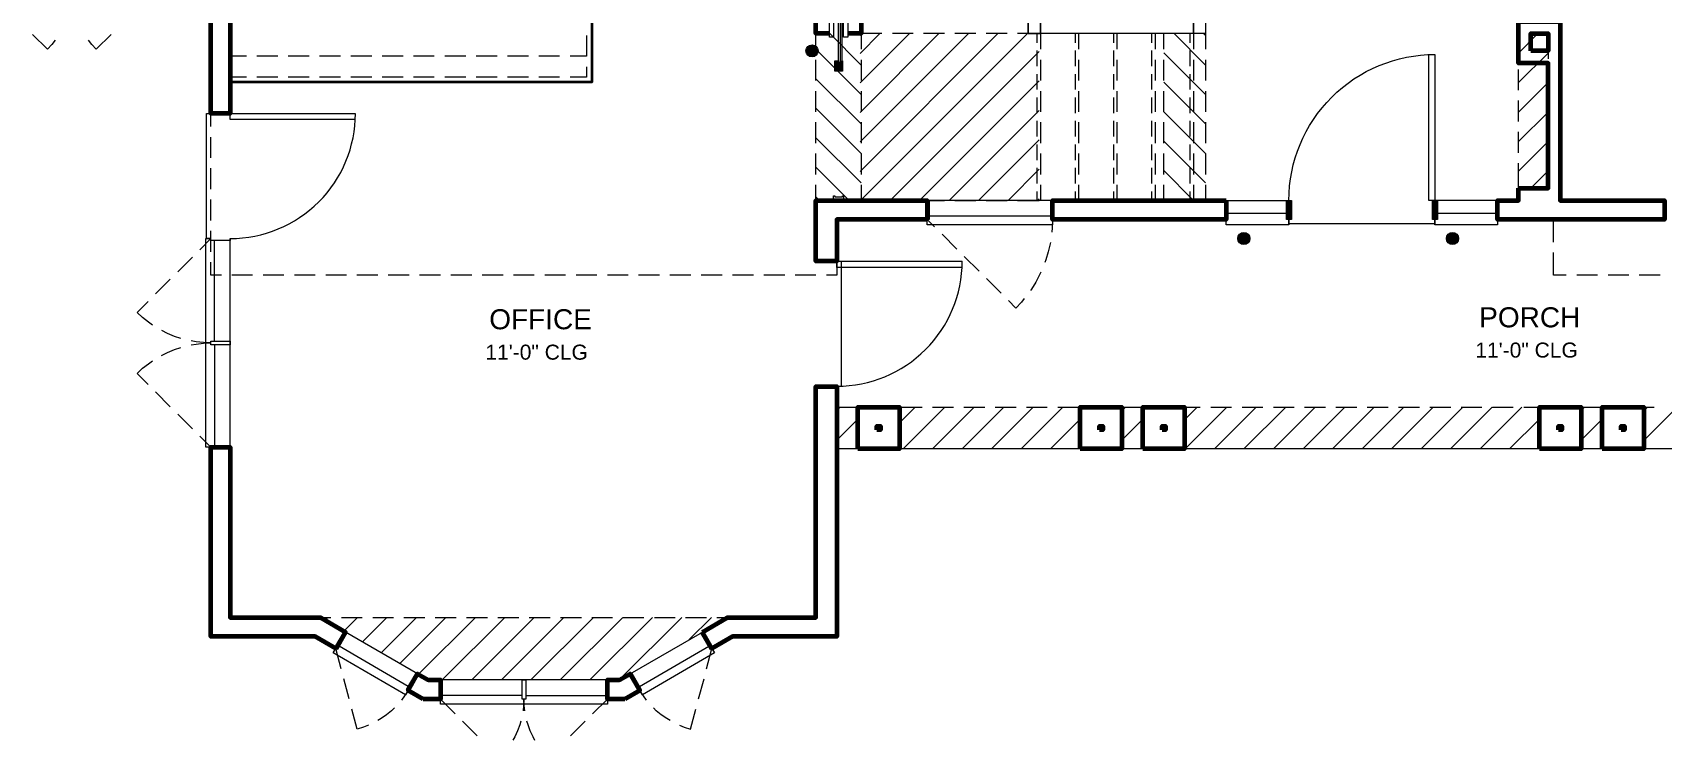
# Model space of a CAD drawing. Extents: x 6 to 1186, y -84 to 3560.
# Drawn here: x 221.8 to 690.5, y 1512.8 to 1716.5 of the extents above; entities that cross this region are included whole.
import ezdxf

# ---------------------------------------------------------------- set-up
doc = ezdxf.new("R2010")
doc.units = 0
doc.header["$LTSCALE"] = 24
doc.header["$MEASUREMENT"] = 0
for name, color, linetype in [('GEC_BKGD', 8, 'Continuous'), ('PDF_0', 8, 'Continuous'), ('PDF_00-FP-A-1$A-ANNO-DRWDW-ID', 8, 'Continuous'), ('PDF_00-FP-A-1$A-DRWDW', 8, 'Continuous'), ('PDF_00-FP-A-1$A-DRWDW-MINR', 8, 'Continuous'), ('PDF_00-FP-A-1$A-DRWDW-SWING', 8, 'Continuous'), ('PDF_00-FP-A-1$A-FLR-OVHD', 8, 'Continuous'), ('PDF_00-FP-A-1$A-FND', 8, 'Continuous'), ('PDF_00-FP-A-1$A-MLWK', 8, 'Continuous'), ('PDF_00-FP-A-1$A-MLWK-ABV', 8, 'Continuous'), ('PDF_00-FP-A-1$A-MLWK-HIDN', 8, 'Continuous'), ('PDF_00-FP-A-1$A-SOFFIT', 8, 'Continuous'), ('PDF_00-FP-A-1$A-SOFFIT-PATT', 8, 'Continuous'), ('PDF_00-FP-A-1$A-STR-NOSG-ABV', 8, 'Continuous'), ('PDF_00-FP-A-1$A-STR-RISR-ABV', 8, 'Continuous'), ('PDF_00-FP-A-1$A-WALL', 8, 'Continuous'), ('PDF_Text', 8, 'Continuous')]:
    doc.layers.add(name, color=color, linetype=linetype)
doc.styles.add('PDF Arial', font='arial.ttf')

# ---------------------------------------------------------------- blocks, each defined once
blk = doc.blocks.new('210311_BorsteinRes_CDProgress - Copy')
at = {"layer": 'PDF_0', "transparency": 33554559}
for points in [[(12.5642, 8.2), (12.6367, 8.2), (12.565, 8.2033)], [(12.565, 8.2033), (12.6358, 8.2033), (12.5658, 8.2067)], [(12.565, 8.2033), (12.6367, 8.2), (12.6358, 8.2033)], [(12.5658, 8.2067), (12.6358, 8.2067), (12.5667, 8.21)], [(12.5658, 8.2067), (12.6358, 8.2033), (12.6358, 8.2067)], [(12.5667, 8.21), (12.6342, 8.21), (12.5683, 8.2133)], [(12.5667, 8.21), (12.6358, 8.2067), (12.6342, 8.21)], [(12.5683, 8.2133), (12.6333, 8.2133), (12.57, 8.2158)], [(12.5683, 8.2133), (12.6342, 8.21), (12.6333, 8.2133)], [(12.57, 8.2158), (12.6308, 8.2158), (12.5725, 8.2192)], [(12.57, 8.2158), (12.6333, 8.2133), (12.6308, 8.2158)], [(12.5725, 8.2192), (12.6292, 8.2192), (12.5742, 8.2217)], [(12.5725, 8.2192), (12.6308, 8.2158), (12.6292, 8.2192)], [(12.5742, 8.2217), (12.6267, 8.2217), (12.5767, 8.2242)], [(12.5742, 8.2217), (12.6292, 8.2192), (12.6267, 8.2217)], [(12.5767, 8.2242), (12.6242, 8.2242), (12.5792, 8.2258)], [(12.5767, 8.2242), (12.6267, 8.2217), (12.6242, 8.2242)], [(12.5792, 8.2258), (12.6217, 8.2258), (12.5825, 8.2283)], [(12.5792, 8.2258), (12.6242, 8.2242), (12.6217, 8.2258)], [(12.5825, 8.2283), (12.6192, 8.2283), (12.585, 8.2292)], [(12.5825, 8.2283), (12.6217, 8.2258), (12.6192, 8.2283)], [(12.585, 8.2292), (12.615, 8.2292), (12.5892, 8.2308)], [(12.585, 8.2292), (12.6192, 8.2283), (12.615, 8.2292)], [(12.5892, 8.2308), (12.6125, 8.2308), (12.5917, 8.2317)], [(12.5892, 8.2308), (12.615, 8.2292), (12.6125, 8.2308)], [(12.5917, 8.2317), (12.6083, 8.2317), (12.5967, 8.2325)], [(12.5917, 8.2317), (12.6125, 8.2308), (12.6083, 8.2317)], [(12.6083, 8.2317), (12.6058, 8.2325), (12.5967, 8.2325)], [(12.5642, 8.1967), (12.6367, 8.1967), (12.5642, 8.2)], [(12.5642, 8.2), (12.6367, 8.1967), (12.6367, 8.2)], [(12.5642, 8.1933), (12.6367, 8.1933), (12.5642, 8.1967)], [(12.5642, 8.1967), (12.6367, 8.1933), (12.6367, 8.1967)], [(12.565, 8.1892), (12.6358, 8.1892), (12.5642, 8.1933)], [(12.5642, 8.1933), (12.6358, 8.1892), (12.6367, 8.1933)], [(12.5658, 8.1858), (12.6358, 8.1858), (12.565, 8.1892)], [(12.565, 8.1892), (12.6358, 8.1858), (12.6358, 8.1892)], [(12.5667, 8.1825), (12.6342, 8.1825), (12.5658, 8.1858)], [(12.5658, 8.1858), (12.6342, 8.1825), (12.6358, 8.1858)], [(12.5683, 8.18), (12.6333, 8.18), (12.5667, 8.1825)], [(12.5667, 8.1825), (12.6333, 8.18), (12.6342, 8.1825)], [(12.57, 8.1767), (12.6308, 8.1767), (12.5683, 8.18)], [(12.5683, 8.18), (12.6308, 8.1767), (12.6333, 8.18)], [(12.5725, 8.1742), (12.6292, 8.1742), (12.57, 8.1767)], [(12.57, 8.1767), (12.6292, 8.1742), (12.6308, 8.1767)], [(12.5742, 8.1708), (12.6267, 8.1708), (12.5725, 8.1742)], [(12.5725, 8.1742), (12.6267, 8.1708), (12.6292, 8.1742)], [(12.5767, 8.1692), (12.6242, 8.1692), (12.5742, 8.1708)], [(12.5742, 8.1708), (12.6242, 8.1692), (12.6267, 8.1708)], [(12.5792, 8.1667), (12.6217, 8.1667), (12.5767, 8.1692)], [(12.5767, 8.1692), (12.6217, 8.1667), (12.6242, 8.1692)], [(12.5825, 8.165), (12.6192, 8.165), (12.5792, 8.1667)], [(12.5792, 8.1667), (12.6192, 8.165), (12.6217, 8.1667)], [(12.585, 8.1633), (12.615, 8.1633), (12.5825, 8.165)], [(12.5825, 8.165), (12.615, 8.1633), (12.6192, 8.165)], [(12.5892, 8.1617), (12.6125, 8.1617), (12.585, 8.1633)], [(12.585, 8.1633), (12.6125, 8.1617), (12.615, 8.1633)], [(12.5917, 8.1608), (12.6083, 8.1608), (12.5892, 8.1617)], [(12.5892, 8.1617), (12.6083, 8.1608), (12.6125, 8.1617)], [(12.5967, 8.16), (12.6058, 8.16), (12.5917, 8.1608)], [(12.5917, 8.1608), (12.6058, 8.16), (12.6083, 8.1608)]]:
    blk.add_hatch(color=256, dxfattribs=at).paths.add_polyline_path(points)
at = {"layer": 'PDF_00-FP-A-1$A-ANNO-DRWDW-ID', "transparency": 33554559}
for points in [[(15.2242, 7.075), (15.1525, 7.0783), (15.1517, 7.075)], [(15.2242, 7.075), (15.1517, 7.075), (15.2242, 7.0717)], [(15.2242, 7.0717), (15.1517, 7.075), (15.1517, 7.0717)], [(15.2242, 7.0717), (15.1517, 7.0717), (15.2242, 7.0683)], [(15.2242, 7.0683), (15.1517, 7.0717), (15.1517, 7.0683)], [(15.2242, 7.0683), (15.1517, 7.0683), (15.2233, 7.0642)], [(15.2233, 7.0642), (15.1517, 7.0683), (15.1525, 7.0642)], [(15.2225, 7.0817), (15.1542, 7.085), (15.1525, 7.0817)], [(15.2225, 7.0817), (15.1525, 7.0817), (15.2233, 7.0783)], [(15.2233, 7.0783), (15.1525, 7.0817), (15.1525, 7.0783)], [(15.2233, 7.0783), (15.1525, 7.0783), (15.2242, 7.075)], [(15.2233, 7.0642), (15.1525, 7.0642), (15.2225, 7.0608)], [(15.2225, 7.0608), (15.1525, 7.0642), (15.1525, 7.0608)], [(15.2225, 7.0608), (15.1525, 7.0608), (15.2217, 7.0575)], [(15.2217, 7.0575), (15.1525, 7.0608), (15.1542, 7.0575)], [(15.2217, 7.085), (15.1558, 7.0883), (15.1542, 7.085)], [(15.2217, 7.085), (15.1542, 7.085), (15.2225, 7.0817)], [(15.2217, 7.0575), (15.1542, 7.0575), (15.22, 7.055)], [(15.22, 7.055), (15.1542, 7.0575), (15.1558, 7.055)], [(15.22, 7.0883), (15.1575, 7.0908), (15.1558, 7.0883)], [(15.22, 7.0883), (15.1558, 7.0883), (15.2217, 7.085)], [(15.22, 7.055), (15.1558, 7.055), (15.2183, 7.0517)], [(15.2183, 7.0517), (15.1558, 7.055), (15.1575, 7.0517)], [(15.2183, 7.0908), (15.1592, 7.0942), (15.1575, 7.0908)], [(15.2183, 7.0908), (15.1575, 7.0908), (15.22, 7.0883)], [(15.2183, 7.0517), (15.1575, 7.0517), (15.2167, 7.0492)], [(15.2167, 7.0492), (15.1575, 7.0517), (15.1592, 7.0492)], [(15.2167, 7.0942), (15.1617, 7.0967), (15.1592, 7.0942)], [(15.2167, 7.0942), (15.1592, 7.0942), (15.2183, 7.0908)], [(15.2167, 7.0492), (15.1592, 7.0492), (15.2142, 7.0467)], [(15.2142, 7.0467), (15.1592, 7.0492), (15.1617, 7.0467)], [(15.2142, 7.0967), (15.1642, 7.0992), (15.1617, 7.0967)], [(15.2142, 7.0967), (15.1617, 7.0967), (15.2167, 7.0942)], [(15.2142, 7.0467), (15.1617, 7.0467), (15.2117, 7.0442)], [(15.2117, 7.0442), (15.1617, 7.0467), (15.1642, 7.0442)], [(15.2117, 7.0992), (15.1667, 7.1008), (15.1642, 7.0992)], [(15.2117, 7.0992), (15.1642, 7.0992), (15.2142, 7.0967)], [(15.2117, 7.0442), (15.1642, 7.0442), (15.2092, 7.0417)], [(15.2092, 7.0417), (15.1642, 7.0442), (15.1667, 7.0417)], [(15.2092, 7.1008), (15.17, 7.1033), (15.1667, 7.1008)], [(15.2092, 7.1008), (15.1667, 7.1008), (15.2117, 7.0992)], [(15.2092, 7.0417), (15.1667, 7.0417), (15.2058, 7.04)], [(15.2058, 7.04), (15.1667, 7.0417), (15.17, 7.04)], [(15.2058, 7.1033), (15.1733, 7.1042), (15.17, 7.1033)], [(15.2058, 7.1033), (15.17, 7.1033), (15.2092, 7.1008)], [(15.2058, 7.04), (15.17, 7.04), (15.2033, 7.0383)], [(15.2033, 7.0383), (15.17, 7.04), (15.1733, 7.0383)], [(15.2033, 7.1042), (15.1758, 7.1058), (15.1733, 7.1042)], [(15.2033, 7.1042), (15.1733, 7.1042), (15.2058, 7.1033)], [(15.2033, 7.0383), (15.1733, 7.0383), (15.1992, 7.0367)], [(15.1992, 7.0367), (15.1733, 7.0383), (15.1758, 7.0367)], [(15.1992, 7.1058), (15.18, 7.1067), (15.1758, 7.1058)], [(15.1992, 7.1058), (15.1758, 7.1058), (15.2033, 7.1042)], [(15.1992, 7.0367), (15.1758, 7.0367), (15.1967, 7.0358)], [(15.1967, 7.0358), (15.1758, 7.0367), (15.18, 7.0358)], [(15.1967, 7.1067), (15.1825, 7.1075), (15.18, 7.1067)], [(15.1967, 7.1067), (15.18, 7.1067), (15.1992, 7.1058)], [(15.18, 7.0358), (15.1825, 7.035), (15.1917, 7.035)], [(15.1967, 7.0358), (15.18, 7.0358), (15.1917, 7.035)], [(15.1917, 7.1075), (15.1825, 7.1075), (15.1967, 7.1067)], [(16.4742, 7.075), (16.4025, 7.0783), (16.4017, 7.075)], [(16.4742, 7.075), (16.4017, 7.075), (16.4742, 7.0717)], [(16.4742, 7.0717), (16.4017, 7.075), (16.4017, 7.0717)], [(16.4742, 7.0717), (16.4017, 7.0717), (16.4742, 7.0683)], [(16.4742, 7.0683), (16.4017, 7.0717), (16.4017, 7.0683)], [(16.4742, 7.0683), (16.4017, 7.0683), (16.4733, 7.0642)], [(16.4733, 7.0642), (16.4017, 7.0683), (16.4025, 7.0642)], [(16.4733, 7.0783), (16.4033, 7.0817), (16.4025, 7.0783)], [(16.4733, 7.0783), (16.4025, 7.0783), (16.4742, 7.075)], [(16.4733, 7.0642), (16.4025, 7.0642), (16.4725, 7.0608)], [(16.4725, 7.0608), (16.4025, 7.0642), (16.4033, 7.0608)], [(16.4725, 7.0817), (16.4042, 7.085), (16.4033, 7.0817)], [(16.4725, 7.0817), (16.4033, 7.0817), (16.4733, 7.0783)], [(16.4725, 7.0608), (16.4033, 7.0608), (16.4717, 7.0575)], [(16.4717, 7.0575), (16.4033, 7.0608), (16.4042, 7.0575)], [(16.4717, 7.085), (16.4058, 7.0883), (16.4042, 7.085)], [(16.4717, 7.085), (16.4042, 7.085), (16.4725, 7.0817)], [(16.4717, 7.0575), (16.4042, 7.0575), (16.47, 7.055)], [(16.47, 7.055), (16.4042, 7.0575), (16.4058, 7.055)], [(16.47, 7.0883), (16.4075, 7.0908), (16.4058, 7.0883)], [(16.47, 7.0883), (16.4058, 7.0883), (16.4717, 7.085)], [(16.47, 7.055), (16.4058, 7.055), (16.4683, 7.0517)], [(16.4683, 7.0517), (16.4058, 7.055), (16.4075, 7.0517)], [(16.4683, 7.0908), (16.4092, 7.0942), (16.4075, 7.0908)], [(16.4683, 7.0908), (16.4075, 7.0908), (16.47, 7.0883)], [(16.4683, 7.0517), (16.4075, 7.0517), (16.4667, 7.0492)], [(16.4667, 7.0492), (16.4075, 7.0517), (16.4092, 7.0492)], [(16.4667, 7.0942), (16.4117, 7.0967), (16.4092, 7.0942)], [(16.4667, 7.0942), (16.4092, 7.0942), (16.4683, 7.0908)], [(16.4667, 7.0492), (16.4092, 7.0492), (16.4642, 7.0467)], [(16.4642, 7.0467), (16.4092, 7.0492), (16.4117, 7.0467)], [(16.4642, 7.0967), (16.4142, 7.0992), (16.4117, 7.0967)], [(16.4642, 7.0967), (16.4117, 7.0967), (16.4667, 7.0942)], [(16.4642, 7.0467), (16.4117, 7.0467), (16.4617, 7.0442)], [(16.4617, 7.0442), (16.4117, 7.0467), (16.4142, 7.0442)], [(16.4617, 7.0992), (16.4167, 7.1008), (16.4142, 7.0992)], [(16.4617, 7.0992), (16.4142, 7.0992), (16.4642, 7.0967)], [(16.4617, 7.0442), (16.4142, 7.0442), (16.4592, 7.0417)], [(16.4592, 7.0417), (16.4142, 7.0442), (16.4167, 7.0417)], [(16.4592, 7.1008), (16.42, 7.1033), (16.4167, 7.1008)], [(16.4592, 7.1008), (16.4167, 7.1008), (16.4617, 7.0992)], [(16.4592, 7.0417), (16.4167, 7.0417), (16.4558, 7.04)], [(16.4558, 7.04), (16.4167, 7.0417), (16.42, 7.04)], [(16.4558, 7.1033), (16.4233, 7.1042), (16.42, 7.1033)], [(16.4558, 7.1033), (16.42, 7.1033), (16.4592, 7.1008)], [(16.4558, 7.04), (16.42, 7.04), (16.4533, 7.0383)], [(16.4533, 7.0383), (16.42, 7.04), (16.4233, 7.0383)], [(16.4533, 7.1042), (16.4258, 7.1058), (16.4233, 7.1042)], [(16.4533, 7.1042), (16.4233, 7.1042), (16.4558, 7.1033)], [(16.4533, 7.0383), (16.4233, 7.0383), (16.4492, 7.0367)], [(16.4492, 7.0367), (16.4233, 7.0383), (16.4258, 7.0367)], [(16.4492, 7.1058), (16.43, 7.1067), (16.4258, 7.1058)], [(16.4492, 7.1058), (16.4258, 7.1058), (16.4533, 7.1042)], [(16.4492, 7.0367), (16.4258, 7.0367), (16.4467, 7.0358)], [(16.4467, 7.0358), (16.4258, 7.0367), (16.43, 7.0358)], [(16.4467, 7.1067), (16.4325, 7.1075), (16.43, 7.1067)], [(16.4467, 7.1067), (16.43, 7.1067), (16.4492, 7.1058)], [(16.43, 7.0358), (16.4325, 7.035), (16.4417, 7.035)], [(16.4467, 7.0358), (16.43, 7.0358), (16.4417, 7.035)], [(16.4417, 7.1075), (16.4325, 7.1075), (16.4467, 7.1067)]]:
    blk.add_hatch(color=256, dxfattribs=at).paths.add_polyline_path(points)
at = {"layer": 'PDF_00-FP-A-1$A-DRWDW', "true_color": 0xffffff, "transparency": 33554559}
for points in [[(15.4742, 7.3008), (15.4433, 7.3008), (15.4433, 7.1858)], [(15.4742, 7.3008), (15.4433, 7.1858), (15.4742, 7.1858)], [(16.3492, 7.3008), (16.3183, 7.3008), (16.3492, 7.1858)], [(16.3492, 7.1858), (16.3183, 7.3008), (16.3183, 7.1858)]]:
    blk.add_hatch(color=7, dxfattribs=at).paths.add_polyline_path(points)
at = {"layer": 'PDF_00-FP-A-1$A-DRWDW-MINR', "true_color": 0x989898, "transparency": 33554559}
for points in [[(12.76, 8.1375), (12.7375, 8.1375), (12.76, 8.125)], [(12.76, 8.125), (12.7375, 8.1375), (12.7375, 8.125)], [(12.7842, 8.125), (12.7375, 8.125), (12.7842, 8.0767)], [(12.7842, 8.0767), (12.7375, 8.125), (12.7375, 8.0767)], [(12.7842, 8.1375), (12.7808, 8.1375), (12.7842, 8.125)], [(12.7842, 8.125), (12.7808, 8.1375), (12.7808, 8.125)]]:
    blk.add_hatch(color=252, dxfattribs=at).paths.add_polyline_path(points)
at = {"layer": 'PDF_0', "lineweight": 18}
for points in [[(13.9692, 8.3733), (13.9692, 8.3008), (13.8958, 8.3008), (13.8958, 8.3733)], [(14.8858, 8.3733), (14.8858, 8.3008), (13.9692, 8.3008), (13.9692, 8.3733), (13.8958, 8.3733), (13.8958, 8.3008), (13.9692, 8.3008), (13.9692, 8.3733)], [(14.9583, 8.3733), (14.9583, 8.3008), (14.8858, 8.3008), (14.8858, 8.3733)]]:
    blk.add_lwpolyline(points, close=True, dxfattribs=at)
at = {"layer": 'PDF_0', "lineweight": 9}
blk.add_circle((12.6012, 8.1971), 0.0362, dxfattribs=at)
at = {"layer": 'PDF_00-FP-A-1$A-ANNO-DRWDW-ID', "lineweight": 9}
for centre in [(15.1879, 7.0721), (16.4379, 7.0721)]:
    blk.add_circle(centre, 0.0363, dxfattribs=at)
at = {"layer": 'PDF_00-FP-A-1$A-DRWDW', "lineweight": 18}
for points in [[(12.76, 8.1375), (12.76, 8.125), (12.7808, 8.125), (12.7808, 8.1375), (12.7842, 8.1375), (12.7842, 8.0767), (12.7375, 8.0767), (12.7375, 8.1375)], [(15.4742, 7.3008), (15.4742, 7.1858), (15.4433, 7.1858), (15.4433, 7.3008)], [(16.3492, 7.3008), (16.3492, 7.1858), (16.3183, 7.1858), (16.3183, 7.3008)]]:
    blk.add_lwpolyline(points, close=True, dxfattribs=at)
for points in [[(15.0833, 7.3008), (15.4583, 7.3013, -0.199046), (15.7147, 7.9197, -0.198778), (16.3333, 8.1758), (16.3333, 7.3008), (16.2975, 7.3008), (16.2975, 8.1742)], [(9.1154, 7.0725, 0.198756), (9.646, 7.292, 0.199068), (9.8658, 7.8221)], [(12.7504, 6.1867, 0.198756), (13.281, 6.4062, 0.199068), (13.5008, 6.9363)]]:
    blk.add_lwpolyline(points, format="xyb", dxfattribs=at)
for points in [[(9, 5.8217), (8.9692, 5.8217), (8.9692, 6.4467), (8.9692, 7.0717), (9, 7.0717), (8.9742, 7.0717), (8.9742, 7.8217), (9, 7.8217)], [(9.8633, 7.785), (9.115, 7.785), (9.115, 7.8217), (9.865, 7.8217)], [(14.0417, 7.3008), (13.2917, 7.3008)], [(16.7083, 7.3008), (16.3333, 7.3008)], [(14.0417, 7.1858), (14.0417, 7.155), (13.2917, 7.155), (13.2917, 7.1858)], [(16.7083, 7.1858), (16.7083, 7.155), (16.3333, 7.155), (16.3333, 7.1858), (16.3333, 7.16), (15.4583, 7.16), (15.4583, 7.1858), (15.4583, 7.155), (15.0833, 7.155), (15.0833, 7.1858)], [(9.115, 5.8217), (9.115, 7.0717)], [(13.4992, 6.8992), (12.75, 6.8992), (12.75, 6.9358), (13.5, 6.9358)], [(12.75, 6.9358), (12.7767, 6.9358), (12.7767, 6.1858), (12.75, 6.1858)], [(10.2383, 4.4625), (9.8058, 4.7133)], [(11.5117, 4.4625), (11.9442, 4.7133)], [(10.1808, 4.3633), (10.165, 4.3367), (9.7325, 4.5875), (9.7483, 4.6142)], [(12.0017, 4.6142), (12.0175, 4.5875), (11.585, 4.3367), (11.5692, 4.3633)], [(11.375, 4.4258), (10.375, 4.4258)], [(11.375, 4.3108), (11.375, 4.28), (10.875, 4.28), (10.375, 4.28), (10.375, 4.3108)]]:
    blk.add_lwpolyline(points, dxfattribs=at)
at = {"layer": 'PDF_00-FP-A-1$A-DRWDW-MINR', "lineweight": 9}
for points in [[(12.7308, 9.3425), (12.7308, 8.2792), (12.705, 8.2792), (12.705, 8.3008)], [(12.8167, 8.3008), (12.8167, 8.2792), (12.7908, 8.2792), (12.7908, 9.3425)], [(12.77, 9.0475), (12.77, 8.125)], [(13.2917, 7.3008), (13.3025, 7.3008), (13.3025, 7.1858), (13.2917, 7.1858)], [(14.0417, 7.1858), (14.0317, 7.1858), (14.0317, 7.3008), (14.0417, 7.3008)], [(14.0317, 7.2067), (13.3025, 7.2067)], [(15.4583, 7.2225), (15.0833, 7.2225)], [(16.7083, 7.2225), (16.3333, 7.2225)], [(9.115, 7.0717), (9.115, 7.0608), (9, 7.0608), (9, 7.0717)], [(9.0208, 6.4567), (9.0208, 7.0608)], [(9.0208, 6.4358), (9.0208, 5.8317)], [(9, 5.8217), (9, 5.8317), (9.115, 5.8317), (9.115, 5.8217)], [(9.8058, 4.7133), (9.815, 4.7083), (9.7575, 4.6092), (9.7483, 4.6142)], [(12.0017, 4.6142), (11.9925, 4.6092), (11.935, 4.7083), (11.9442, 4.7133)], [(10.1825, 4.3867), (9.7683, 4.6275)], [(11.5683, 4.3867), (11.9825, 4.6275)], [(10.1808, 4.3633), (10.1717, 4.3683), (10.2292, 4.4675), (10.2383, 4.4625)], [(10.375, 4.4258), (10.3858, 4.4258), (10.3858, 4.3108), (10.375, 4.3108)], [(11.375, 4.3108), (11.365, 4.3108), (11.365, 4.4258), (11.375, 4.4258)], [(11.5117, 4.4625), (11.5208, 4.4675), (11.5783, 4.3683), (11.5692, 4.3633)], [(10.865, 4.3317), (10.3858, 4.3317)], [(10.8858, 4.3317), (11.365, 4.3317)]]:
    blk.add_lwpolyline(points, dxfattribs=at)
for points in [[(12.7808, 8.125), (12.76, 8.125), (12.76, 9.0475), (12.7808, 9.0475)], [(12.7908, 7.3008), (12.7308, 7.3008), (12.7308, 7.3292), (12.7375, 7.3292), (12.7375, 7.3217), (12.7842, 7.3217), (12.7842, 7.3292), (12.7908, 7.3292)], [(9, 6.4467), (9, 6.4567), (9.115, 6.4567), (9.115, 6.4467), (9.115, 6.4358), (9, 6.4358)], [(10.875, 4.3108), (10.865, 4.3108), (10.865, 4.4258), (10.875, 4.4258), (10.8858, 4.4258), (10.8858, 4.3108)]]:
    blk.add_lwpolyline(points, close=True, dxfattribs=at)
at = {"layer": 'PDF_00-FP-A-1$A-DRWDW-SWING', "lineweight": 9}
for points in [[(8.0667, 8.2617), (8.0467, 8.2358), (8.02, 8.2075), (7.9317, 8.2958)], [(8.4017, 8.2958), (8.3133, 8.2075), (8.2867, 8.2358), (8.2667, 8.2617)], [(13.3358, 7.1417), (13.2917, 7.1858)], [(14.0417, 7.1858), (14.04, 7.1367), (14.0375, 7.1108)], [(8.9342, 7.005), (9, 7.0717)], [(13.4692, 7.0092), (13.38, 7.0975)], [(14.0292, 7.0483), (14.0275, 7.04), (14.0167, 6.9917), (14.0025, 6.945), (13.9958, 6.9283)], [(8.8017, 6.8725), (8.89, 6.9608)], [(13.6017, 6.8767), (13.5133, 6.965)], [(13.9717, 6.8708), (13.965, 6.8542), (13.9417, 6.8108), (13.9158, 6.7692), (13.91, 6.7617)], [(8.6683, 6.74), (8.7567, 6.8283)], [(13.7342, 6.7442), (13.6458, 6.8325)], [(8.6508, 6.5533), (8.6258, 6.5708), (8.5908, 6.5992), (8.5583, 6.6292), (8.6242, 6.6958)], [(13.8725, 6.7125), (13.8558, 6.6917), (13.8225, 6.6558), (13.7783, 6.7)], [(8.82, 6.4733), (8.7817, 6.4858), (8.7408, 6.5025), (8.705, 6.5208)], [(8.8808, 6.4342), (8.9108, 6.44), (8.9558, 6.445), (9, 6.4467), (8.9558, 6.4483), (8.9108, 6.4525), (8.8808, 6.4583)], [(8.7042, 6.3717), (8.7408, 6.39), (8.7817, 6.4067), (8.82, 6.42)], [(8.6242, 6.1967), (8.5583, 6.2633), (8.5908, 6.2942), (8.6258, 6.3217), (8.6508, 6.3392)], [(8.6683, 6.1525), (8.7567, 6.0642)], [(8.8017, 6.02), (8.89, 5.9317)], [(8.9342, 5.8875), (9, 5.8217)], [(9.7808, 4.4933), (9.7483, 4.6142)], [(11.97, 4.4933), (12.0017, 4.6142)], [(9.8283, 4.3125), (9.7967, 4.4333)], [(11.9217, 4.3125), (11.9542, 4.4333)], [(10.1808, 4.3633), (10.16, 4.33), (10.1408, 4.305)], [(10.4633, 4.2225), (10.375, 4.3108)], [(10.8808, 4.24), (10.8767, 4.2717), (10.875, 4.3108), (10.8733, 4.2717), (10.87, 4.24)], [(11.2867, 4.2225), (11.375, 4.3108)], [(11.61, 4.3042), (11.5908, 4.33), (11.5692, 4.3633)], [(9.9442, 4.1542), (9.9142, 4.1425), (9.8767, 4.1308), (9.845, 4.2517)], [(10.0992, 4.2583), (10.0825, 4.2417), (10.0517, 4.2167), (10.02, 4.1942), (10, 4.1825)], [(11.7508, 4.1825), (11.7308, 4.1942), (11.6983, 4.2167), (11.6683, 4.2417), (11.6517, 4.2583)], [(11.8067, 4.1542), (11.8358, 4.1425), (11.8733, 4.1308), (11.9058, 4.2517)], [(10.5958, 4.09), (10.5075, 4.1783)], [(10.8567, 4.1792), (10.8508, 4.1567), (10.8375, 4.12), (10.8208, 4.0842), (10.8092, 4.0642)], [(10.9408, 4.0633), (10.93, 4.0842), (10.9133, 4.12), (10.9, 4.1567), (10.8933, 4.1792)], [(11.1542, 4.09), (11.2425, 4.1783)]]:
    blk.add_lwpolyline(points, dxfattribs=at)
at = {"layer": 'PDF_00-FP-A-1$A-FLR-OVHD', "lineweight": 9}
for points in [[(9, 7.7433), (9, 7.8217)], [(9, 7.5558), (9, 7.6808)], [(9, 7.3683), (9, 7.4933)], [(9, 7.1808), (9, 7.3058)], [(17.0425, 7.0508), (17.0425, 7.1858)], [(9, 6.9933), (9, 7.1183)], [(12.75, 6.9358), (12.75, 6.8525), (12.6875, 6.8525)], [(17.12, 6.8525), (17.0425, 6.8525), (17.0425, 6.9883)], [(9.0625, 6.8525), (9, 6.8525), (9, 6.9308)], [(9.25, 6.8525), (9.125, 6.8525)], [(9.4375, 6.8525), (9.3125, 6.8525)], [(9.625, 6.8525), (9.5, 6.8525)], [(9.8125, 6.8525), (9.6875, 6.8525)], [(10, 6.8525), (9.875, 6.8525)], [(10.1875, 6.8525), (10.0625, 6.8525)], [(10.375, 6.8525), (10.25, 6.8525)], [(10.5625, 6.8525), (10.4375, 6.8525)], [(10.75, 6.8525), (10.625, 6.8525)], [(10.9375, 6.8525), (10.8125, 6.8525)], [(11.125, 6.8525), (11, 6.8525)], [(11.3125, 6.8525), (11.1875, 6.8525)], [(11.5, 6.8525), (11.375, 6.8525)], [(11.6875, 6.8525), (11.5625, 6.8525)], [(11.875, 6.8525), (11.75, 6.8525)], [(12.0625, 6.8525), (11.9375, 6.8525)], [(12.25, 6.8525), (12.125, 6.8525)], [(12.4375, 6.8525), (12.3125, 6.8525)], [(12.625, 6.8525), (12.5, 6.8525)], [(17.3075, 6.8525), (17.1825, 6.8525)], [(17.495, 6.8525), (17.37, 6.8525)], [(17.6825, 6.8525), (17.5575, 6.8525)]]:
    blk.add_lwpolyline(points, dxfattribs=at)
at = {"layer": 'PDF_00-FP-A-1$A-FND', "lineweight": 18}
blk.add_lwpolyline([(20.4592, 6.2692), (20.4592, 5.8108), (12.75, 5.8108)], dxfattribs=at)
at = {"layer": 'PDF_00-FP-A-1$A-MLWK', "lineweight": 35}
blk.add_lwpolyline([(11.2817, 8.415), (11.2817, 8.0092), (9.115, 8.0092)], dxfattribs=at)
at = {"layer": 'PDF_00-FP-A-1$A-MLWK-ABV', "lineweight": 18}
for points in [[(9.2133, 8.165), (9.115, 8.165), (9.115, 8.2592)], [(11.25, 8.2592), (11.25, 8.165), (11.1517, 8.165)], [(9.4008, 8.165), (9.2758, 8.165)], [(9.5883, 8.165), (9.4633, 8.165)], [(9.7758, 8.165), (9.6508, 8.165)], [(9.9633, 8.165), (9.8383, 8.165)], [(10.1508, 8.165), (10.0258, 8.165)], [(10.3383, 8.165), (10.2133, 8.165)], [(10.5267, 8.165), (10.4008, 8.165)], [(10.7142, 8.165), (10.5892, 8.165)], [(10.9017, 8.165), (10.7767, 8.165)], [(11.0892, 8.165), (10.9642, 8.165)]]:
    blk.add_lwpolyline(points, dxfattribs=at)
at = {"layer": 'PDF_00-FP-A-1$A-MLWK-HIDN', "lineweight": 9}
for points in [[(11.25, 8.29), (11.25, 8.165)], [(9.2133, 8.04), (9.115, 8.04)], [(9.4008, 8.04), (9.2758, 8.04)], [(9.5883, 8.04), (9.4633, 8.04)], [(9.7758, 8.04), (9.6508, 8.04)], [(9.9633, 8.04), (9.8383, 8.04)], [(10.1508, 8.04), (10.0258, 8.04)], [(10.3383, 8.04), (10.2133, 8.04)], [(10.5267, 8.04), (10.4008, 8.04)], [(10.7142, 8.04), (10.5892, 8.04)], [(10.9017, 8.04), (10.7767, 8.04)], [(11.0892, 8.04), (10.9642, 8.04)], [(11.25, 8.1025), (11.25, 8.04), (11.1517, 8.04)]]:
    blk.add_lwpolyline(points, dxfattribs=at)
at = {"layer": 'PDF_00-FP-A-1$A-SOFFIT', "lineweight": 9}
for points in [[(12.625, 8.2067), (12.625, 8.3008)], [(13.02, 8.3008), (12.89, 8.3008)], [(12.8958, 8.3008), (12.8958, 8.2067)], [(13.2075, 8.3008), (13.0825, 8.3008)], [(13.395, 8.3008), (13.27, 8.3008)], [(13.5825, 8.3008), (13.4575, 8.3008)], [(13.77, 8.3008), (13.645, 8.3008)], [(13.9625, 8.3008), (13.8325, 8.3008)], [(14.7083, 8.2067), (14.7083, 8.3008)], [(14.9583, 8.3008), (14.9583, 8.2067)], [(16.8342, 8.1492), (16.8342, 8.3008)], [(17.0108, 8.3008), (17.0108, 8.1492)], [(12.625, 8.0192), (12.625, 8.1442)], [(12.8958, 8.1442), (12.8958, 8.0192)], [(14.7083, 8.0192), (14.7083, 8.1442)], [(14.9583, 8.1442), (14.9583, 8.0192)], [(16.8342, 7.9617), (16.8342, 8.0867)], [(17.0108, 8.0867), (17.0108, 7.9617)], [(12.625, 7.8317), (12.625, 7.9567)], [(12.8958, 7.9567), (12.8958, 7.8317)], [(14.7083, 7.8317), (14.7083, 7.9567)], [(14.9583, 7.9567), (14.9583, 7.8317)], [(16.8342, 7.7742), (16.8342, 7.8992)], [(17.0108, 7.8992), (17.0108, 7.7742)], [(12.625, 7.6442), (12.625, 7.7692)], [(12.8958, 7.7692), (12.8958, 7.6442)], [(14.7083, 7.6442), (14.7083, 7.7692)], [(14.9583, 7.7692), (14.9583, 7.6442)], [(16.8342, 7.5867), (16.8342, 7.7117)], [(17.0108, 7.7117), (17.0108, 7.5867)], [(12.625, 7.4567), (12.625, 7.5817)], [(12.8958, 7.5817), (12.8958, 7.4567)], [(14.7083, 7.4567), (14.7083, 7.5817)], [(14.9583, 7.5817), (14.9583, 7.4567)], [(16.8342, 7.3733), (16.8342, 7.5242)], [(17.0108, 7.5242), (17.0108, 7.3733)], [(12.625, 7.3008), (12.625, 7.3942)], [(12.8958, 7.3942), (12.8958, 7.3008)], [(14.7083, 7.3008), (14.7083, 7.3942)], [(14.9583, 7.3942), (14.9583, 7.3008)], [(12.89, 7.3008), (13.02, 7.3008)], [(13.0825, 7.3008), (13.2075, 7.3008)], [(13.27, 7.3008), (13.395, 7.3008)], [(13.4575, 7.3008), (13.5825, 7.3008)], [(13.645, 7.3008), (13.77, 7.3008)], [(13.8325, 7.3008), (13.9625, 7.3008)], [(12.75, 6.0608), (12.875, 6.0608)], [(13.125, 6.0608), (13.2608, 6.0608)], [(13.3233, 6.0608), (13.4483, 6.0608)], [(13.5108, 6.0608), (13.6358, 6.0608)], [(13.6983, 6.0608), (13.8233, 6.0608)], [(13.8858, 6.0608), (14.0108, 6.0608)], [(14.0733, 6.0608), (14.2083, 6.0608)], [(14.4583, 6.0608), (14.5833, 6.0608)], [(14.8333, 6.0608), (14.9275, 6.0608)], [(14.99, 6.0608), (15.115, 6.0608)], [(15.1775, 6.0608), (15.3025, 6.0608)], [(15.365, 6.0608), (15.49, 6.0608)], [(15.5525, 6.0608), (15.6775, 6.0608)], [(15.74, 6.0608), (15.865, 6.0608)], [(15.9275, 6.0608), (16.0525, 6.0608)], [(16.115, 6.0608), (16.24, 6.0608)], [(16.3025, 6.0608), (16.4275, 6.0608)], [(16.49, 6.0608), (16.615, 6.0608)], [(16.6775, 6.0608), (16.8025, 6.0608)], [(16.865, 6.0608), (16.9592, 6.0608)], [(17.2092, 6.0608), (17.3342, 6.0608)], [(17.5842, 6.0608), (17.6467, 6.0608)], [(12.875, 5.8108), (12.75, 5.8108)], [(13.2608, 5.8108), (13.125, 5.8108)], [(13.4483, 5.8108), (13.3233, 5.8108)], [(13.6358, 5.8108), (13.5108, 5.8108)], [(13.8233, 5.8108), (13.6983, 5.8108)], [(14.0108, 5.8108), (13.8858, 5.8108)], [(14.2083, 5.8108), (14.0733, 5.8108)], [(14.5833, 5.8108), (14.4583, 5.8108)], [(14.9275, 5.8108), (14.8333, 5.8108)], [(15.115, 5.8108), (14.99, 5.8108)], [(15.3025, 5.8108), (15.1775, 5.8108)], [(15.49, 5.8108), (15.365, 5.8108)], [(15.6775, 5.8108), (15.5525, 5.8108)], [(15.865, 5.8108), (15.74, 5.8108)], [(16.0525, 5.8108), (15.9275, 5.8108)], [(16.24, 5.8108), (16.115, 5.8108)], [(16.4275, 5.8108), (16.3025, 5.8108)], [(16.615, 5.8108), (16.49, 5.8108)], [(16.8025, 5.8108), (16.6775, 5.8108)], [(16.9592, 5.8108), (16.865, 5.8108)], [(17.3342, 5.8108), (17.2092, 5.8108)], [(17.6467, 5.8108), (17.5842, 5.8108)], [(9.6558, 4.8008), (9.7192, 4.8008)], [(9.7817, 4.8008), (9.9067, 4.8008)], [(9.9692, 4.8008), (10.0942, 4.8008)], [(10.1567, 4.8008), (10.2817, 4.8008)], [(10.3442, 4.8008), (10.4692, 4.8008)], [(10.5317, 4.8008), (10.6567, 4.8008)], [(10.7192, 4.8008), (10.8442, 4.8008)], [(10.9067, 4.8008), (11.0317, 4.8008)], [(11.0942, 4.8008), (11.2192, 4.8008)], [(11.2817, 4.8008), (11.4067, 4.8008)], [(11.4692, 4.8008), (11.5942, 4.8008)], [(11.6567, 4.8008), (11.7817, 4.8008)], [(11.8442, 4.8008), (11.9692, 4.8008)], [(12.0317, 4.8008), (12.0942, 4.8008)]]:
    blk.add_lwpolyline(points, dxfattribs=at)
at = {"layer": 'PDF_00-FP-A-1$A-SOFFIT-PATT', "lineweight": 9}
for points in [[(12.8958, 8.1125), (12.7083, 8.3008)], [(12.8958, 8.2892), (12.885, 8.3008)], [(13.0083, 8.3008), (12.89, 8.1817)], [(13.185, 8.3008), (12.89, 8.005)], [(13.3617, 8.3008), (12.89, 7.8283)], [(13.5383, 8.3008), (12.89, 7.6517)], [(13.715, 8.3008), (12.89, 7.475)], [(13.8925, 8.3008), (12.8917, 7.3008)], [(14.9583, 8.1125), (14.7708, 8.3008)], [(14.9583, 8.2892), (14.9475, 8.3008)], [(16.95, 8.3008), (16.8342, 8.1842)], [(12.8958, 7.9358), (12.625, 8.2067)], [(13.9625, 8.1942), (13.0692, 7.3008)], [(14.9583, 7.9358), (14.7083, 8.1858)], [(17.0108, 8.1842), (16.8342, 8.0075)], [(12.8958, 7.7592), (12.625, 8.03)], [(13.9625, 8.0175), (13.2458, 7.3008)], [(14.9583, 7.7592), (14.7083, 8.0092)], [(17.0108, 8.0075), (16.8342, 7.8308)], [(12.8958, 7.5825), (12.625, 7.8533)], [(13.9625, 7.8408), (13.4225, 7.3008)], [(14.9583, 7.5825), (14.7083, 7.8325)], [(17.0108, 7.8308), (16.8342, 7.6542)], [(12.8958, 7.4058), (12.625, 7.6767)], [(13.9625, 7.6642), (13.5992, 7.3008)], [(14.9583, 7.4058), (14.7083, 7.6558)], [(17.0108, 7.6542), (16.8342, 7.4767)], [(12.8242, 7.3008), (12.625, 7.5)], [(13.9625, 7.4875), (13.7758, 7.3008)], [(14.8867, 7.3008), (14.7083, 7.4792)], [(17.0108, 7.4775), (16.9067, 7.3733)], [(12.6475, 7.3008), (12.625, 7.3233)], [(13.9625, 7.31), (13.9525, 7.3008)], [(14.71, 7.3008), (14.7083, 7.3025)], [(12.77, 6.0608), (12.75, 6.0408)], [(13.22, 6.0608), (13.125, 5.9667)], [(13.3967, 6.0608), (13.1467, 5.8108)], [(13.5733, 6.0608), (13.3233, 5.8108)], [(13.75, 6.0608), (13.5, 5.8108)], [(13.9267, 6.0608), (13.6767, 5.8108)], [(14.1033, 6.0608), (13.8533, 5.8108)], [(14.4783, 6.0608), (14.4583, 6.0408)], [(14.9092, 6.0608), (14.8333, 5.9858)], [(15.0858, 6.0608), (14.8358, 5.8108)], [(15.2625, 6.0608), (15.0125, 5.8108)], [(15.4392, 6.0608), (15.1892, 5.8108)], [(15.6158, 6.0608), (15.3658, 5.8108)], [(15.7933, 6.0608), (15.5433, 5.8108)], [(15.97, 6.0608), (15.72, 5.8108)], [(16.1467, 6.0608), (15.8967, 5.8108)], [(16.3233, 6.0608), (16.0733, 5.8108)], [(16.5, 6.0608), (16.25, 5.8108)], [(16.6767, 6.0608), (16.4267, 5.8108)], [(16.8533, 6.0608), (16.6033, 5.8108)], [(17.2283, 6.0608), (17.2092, 6.0408)], [(17.6075, 6.0608), (17.5842, 6.0375)], [(17.7842, 6.0608), (17.5842, 5.8608)], [(12.875, 5.9892), (12.75, 5.8642)], [(14.2083, 5.9892), (14.03, 5.8108)], [(14.5833, 5.9892), (14.4583, 5.8642)], [(16.9592, 5.9892), (16.7808, 5.8108)], [(17.3342, 5.9892), (17.2092, 5.8642)], [(12.875, 5.8125), (12.8742, 5.8108)], [(14.2083, 5.8125), (14.2075, 5.8108)], [(14.5833, 5.8125), (14.5825, 5.8108)], [(16.9592, 5.8125), (16.9575, 5.8108)], [(17.3342, 5.8125), (17.3325, 5.8108)], [(9.7008, 4.8008), (9.6842, 4.7842)], [(9.8775, 4.8008), (9.7958, 4.7192)], [(10.0542, 4.8008), (9.9075, 4.6542)], [(10.2308, 4.8008), (10.02, 4.5892)], [(10.4075, 4.8008), (10.1317, 4.5242)], [(10.5842, 4.8008), (10.2433, 4.46)], [(10.7608, 4.8008), (10.3858, 4.4258)], [(10.9375, 4.8008), (10.5625, 4.4258)], [(11.115, 4.8008), (10.74, 4.4258)], [(11.2917, 4.8008), (10.9167, 4.4258)], [(11.4683, 4.8008), (11.0933, 4.4258)], [(11.645, 4.8008), (11.27, 4.4258)], [(11.8217, 4.8008), (11.4467, 4.4258)], [(11.9983, 4.8008), (11.8658, 4.6683)]]:
    blk.add_lwpolyline(points, dxfattribs=at)
at = {"layer": 'PDF_00-FP-A-1$A-STR-NOSG-ABV', "lineweight": 18}
for points in [[(13.9483, 8.3008), (13.9483, 8.2458)], [(14.1775, 8.3008), (14.1775, 8.2458)], [(14.4067, 8.3008), (14.4067, 8.2458)], [(14.6358, 8.3008), (14.6358, 8.2458)], [(14.865, 8.3008), (14.865, 8.2458)], [(13.9483, 8.1992), (13.9483, 8.105)], [(14.1775, 8.1992), (14.1775, 8.105)], [(14.4067, 8.1992), (14.4067, 8.105)], [(14.6358, 8.1992), (14.6358, 8.105)], [(14.865, 8.1992), (14.865, 8.105)], [(13.9483, 8.0583), (13.9483, 7.965)], [(14.1775, 8.0583), (14.1775, 7.965)], [(14.4067, 8.0583), (14.4067, 7.965)], [(14.6358, 8.0583), (14.6358, 7.965)], [(14.865, 8.0583), (14.865, 7.965)], [(13.9483, 7.9175), (13.9483, 7.8242)], [(14.1775, 7.9175), (14.1775, 7.8242)], [(14.4067, 7.9175), (14.4067, 7.8242)], [(14.6358, 7.9175), (14.6358, 7.8242)], [(14.865, 7.9175), (14.865, 7.8242)], [(13.9483, 7.7775), (13.9483, 7.6833)], [(14.1775, 7.7775), (14.1775, 7.6833)], [(14.4067, 7.7775), (14.4067, 7.6833)], [(14.6358, 7.7775), (14.6358, 7.6833)], [(14.865, 7.7775), (14.865, 7.6833)], [(13.9483, 7.6367), (13.9483, 7.5425)], [(14.1775, 7.6367), (14.1775, 7.5425)], [(14.4067, 7.6367), (14.4067, 7.5425)], [(14.6358, 7.6367), (14.6358, 7.5425)], [(14.865, 7.6367), (14.865, 7.5425)], [(13.9483, 7.4958), (13.9483, 7.4025)], [(14.1775, 7.4958), (14.1775, 7.4025)], [(14.4067, 7.4958), (14.4067, 7.4025)], [(14.6358, 7.4958), (14.6358, 7.4025)], [(14.865, 7.4958), (14.865, 7.4025)], [(13.9483, 7.355), (13.9483, 7.3008)], [(14.1775, 7.355), (14.1775, 7.3008)], [(14.4067, 7.355), (14.4067, 7.3008)], [(14.6358, 7.355), (14.6358, 7.3008)], [(14.865, 7.355), (14.865, 7.3008)]]:
    blk.add_lwpolyline(points, dxfattribs=at)
at = {"layer": 'PDF_00-FP-A-1$A-STR-RISR-ABV', "lineweight": 9}
for points in [[(13.9692, 8.3008), (13.9692, 8.2067)], [(14.1983, 8.3008), (14.1983, 8.2067)], [(14.4275, 8.3008), (14.4275, 8.2067)], [(14.6567, 8.3008), (14.6567, 8.2067)], [(14.8858, 8.3008), (14.8858, 8.2067)], [(13.9692, 8.1442), (13.9692, 8.0192)], [(14.1983, 8.1442), (14.1983, 8.0192)], [(14.4275, 8.1442), (14.4275, 8.0192)], [(14.6567, 8.1442), (14.6567, 8.0192)], [(14.8858, 8.1442), (14.8858, 8.0192)], [(13.9692, 7.9567), (13.9692, 7.8317)], [(14.1983, 7.9567), (14.1983, 7.8317)], [(14.4275, 7.9567), (14.4275, 7.8317)], [(14.6567, 7.9567), (14.6567, 7.8317)], [(14.8858, 7.9567), (14.8858, 7.8317)], [(13.9692, 7.7692), (13.9692, 7.6442)], [(14.1983, 7.7692), (14.1983, 7.6442)], [(14.4275, 7.7692), (14.4275, 7.6442)], [(14.6567, 7.7692), (14.6567, 7.6442)], [(14.8858, 7.7692), (14.8858, 7.6442)], [(13.9692, 7.5817), (13.9692, 7.4567)], [(14.1983, 7.5817), (14.1983, 7.4567)], [(14.4275, 7.5817), (14.4275, 7.4567)], [(14.6567, 7.5817), (14.6567, 7.4567)], [(14.8858, 7.5817), (14.8858, 7.4567)], [(13.9692, 7.3942), (13.9692, 7.3008)], [(14.1983, 7.3942), (14.1983, 7.3008)], [(14.4275, 7.3942), (14.4275, 7.3008)], [(14.6567, 7.3942), (14.6567, 7.3008)], [(14.8858, 7.3942), (14.8858, 7.3008)]]:
    blk.add_lwpolyline(points, dxfattribs=at)
at = {"layer": 'PDF_00-FP-A-1$A-WALL', "lineweight": 60}
for points in [[(12.705, 8.3008), (12.625, 8.3008), (12.625, 9.6233), (12.7817, 9.6233), (12.7817, 10.4983), (12.6983, 10.4983), (12.6983, 10.7483), (12.7817, 10.7483), (12.7817, 11.0925), (12.8958, 11.0925), (12.8958, 8.3008), (12.8167, 8.3008)], [(9.115, 8.6025), (9.115, 7.8217), (9, 7.8217), (9, 8.5608)]]:
    blk.add_lwpolyline(points, dxfattribs=at)
at = {"layer": 'PDF_00-FP-A-1$A-WALL', "lineweight": 9}
blk.add_lwpolyline([(12.705, 8.3008), (12.705, 9.3425), (12.8167, 9.3425), (12.8167, 8.3008)], dxfattribs=at)
at = {"layer": 'PDF_00-FP-A-1$A-WALL', "lineweight": 60}
for points in [[(16.8342, 7.3733), (17.0108, 7.3733), (17.0108, 8.1233), (16.8342, 8.1233), (16.8342, 8.3733), (17.0842, 8.3733), (17.0842, 7.3008), (17.7092, 7.3008), (17.7092, 7.1858), (16.7083, 7.1858), (16.7083, 7.3008), (16.8342, 7.3008)], [(16.9067, 8.1967), (16.9067, 8.3008), (17.0108, 8.3008), (17.0108, 8.1967)], [(13.2917, 7.1858), (12.75, 7.1858), (12.75, 6.9358), (12.625, 6.9358), (12.625, 7.3008), (13.2917, 7.3008)], [(15.0833, 7.3008), (15.0833, 7.1858), (14.0417, 7.1858), (14.0417, 7.3008)], [(11.9442, 4.7133), (12.0942, 4.8008), (12.625, 4.8008), (12.625, 6.1858), (12.75, 6.1858), (12.75, 4.6858), (12.125, 4.6858), (12.0017, 4.6142)], [(12.875, 5.8108), (12.875, 6.0608), (13.125, 6.0608), (13.125, 5.8108)], [(14.2083, 5.8108), (14.2083, 6.0608), (14.4583, 6.0608), (14.4583, 5.8108)], [(14.5833, 5.8108), (14.5833, 6.0608), (14.8333, 6.0608), (14.8333, 5.8108)], [(16.9592, 5.8108), (16.9592, 6.0608), (17.2092, 6.0608), (17.2092, 5.8108)], [(17.3342, 5.8108), (17.3342, 6.0608), (17.5842, 6.0608), (17.5842, 5.8108)], [(12.99, 5.9258), (12.99, 5.9467), (13.0108, 5.9467), (13.0108, 5.9258)], [(14.3233, 5.9258), (14.3233, 5.9467), (14.3442, 5.9467), (14.3442, 5.9258)], [(14.6983, 5.9258), (14.6983, 5.9467), (14.7192, 5.9467), (14.7192, 5.9258)], [(17.0733, 5.9258), (17.0733, 5.9467), (17.0942, 5.9467), (17.0942, 5.9258)], [(17.4483, 5.9258), (17.4483, 5.9467), (17.4692, 5.9467), (17.4692, 5.9258)], [(9.7483, 4.6142), (9.625, 4.6858), (9, 4.6858), (9, 5.8217), (9.115, 5.8217), (9.115, 4.8008), (9.6558, 4.8008), (9.8058, 4.7133)], [(10.2708, 4.3108), (10.1808, 4.3633), (10.2383, 4.4625), (10.3017, 4.4258), (10.375, 4.4258), (10.375, 4.3108)], [(11.4792, 4.3108), (11.375, 4.3108), (11.375, 4.4258), (11.4483, 4.4258), (11.5117, 4.4625), (11.5692, 4.3633)]]:
    blk.add_lwpolyline(points, close=True, dxfattribs=at)
at = {"layer": 'PDF_Text', "attachment_point": 7, "style": 'PDF Arial'}
for s, insert, char_height in [('OFFICE', (10.6675, 6.5267), 0.12008), ('PORCH', (16.5983, 6.5383), 0.12008), ('11\'-0" CLG', (16.575, 6.3573), 0.09006), ('11\'-0" CLG', (10.6442, 6.3448), 0.09006)]:
    blk.add_mtext(s, dxfattribs=dict(at, insert=insert, char_height=char_height))

msp = doc.modelspace()

# ---------------------------------------------------------------- block references
at = {"layer": 'GEC_BKGD', "xscale": 48, "yscale": 48, "zscale": 48}
msp.add_blockref('210311_BorsteinRes_CDProgress - Copy', (-158.88, 1317.79), dxfattribs=at)

doc.saveas('drawing.dxf')
